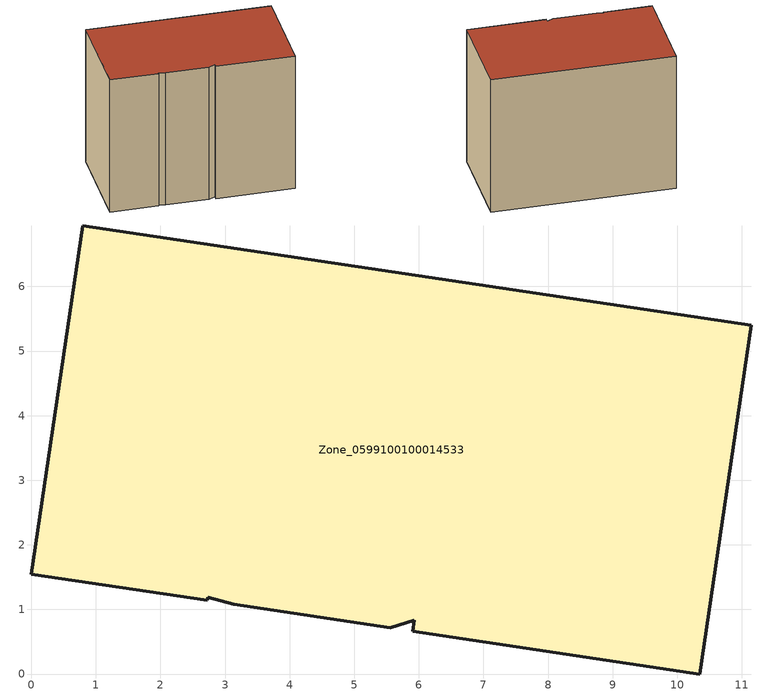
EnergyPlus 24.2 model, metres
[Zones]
Zone_0599100100014533
 floor ground (C_G): 5.91,0.66 5.93,0.83 5.56,0.71 3.14,1.08 2.73,1.19 2.73,1.14 0,1.54 0.8,6.93 11.15,5.4 10.35,0 z0
 wall outside (C_F): 0,1.54 2.73,1.14 2.73,1.19 3.14,1.08 5.56,0.71 5.93,0.83 5.91,0.66 10.35,0 11.15,5.4 0.8,6.93 0,1.54 z0:8.48
 roof outside (C_R): 5.93,0.83 5.91,0.66 10.35,0 11.15,5.4 0.8,6.93 0,1.54 2.73,1.14 2.73,1.19 3.14,1.08 5.56,0.71 z8.48
[BUILDING]
Pand.0599100100014533: North Axis=0; Terrain=City; Loads Convergence Tolerance Value=0.04; Temperature Convergence Tolerance Value=0.4; Solar Distribution=FullExterior; Maximum Number of Warmup Days=25; Minimum Number of Warmup Days=1
[Site:Location]
Rotterdam.The.Hague.AP_ZH_NLD Design_Conditions: Latitude=51.96; Longitude=4.45; Time Zone=1; Elevation=-4.5
[SITE:GROUNDTEMPERATURE:BUILDINGSURFACE]
18, 18, 18, 18, 18, 18, 18, 18, 18, 18, 18, 18
[MATERIAL] Thermal Absorptance=0.9; Solar Absorptance=0.7; Visible Absorptance=0.7
Name | Roughness | Thickness | Conductivity | Density | Specific Heat
G.TC.2015-2018 | MediumSmooth | 0.15 | 0.0428571 | 540 | 1210
F.TC.2015-2018 | Rough | 0.3 | 0.0666667 | 1920 | 840
R.TC.2015-2018 | MediumRough | 0.2 | 0.0333333 | 1500 | 1000
[CONSTRUCTION]
C_G: G.TC.2015-2018
C_F: F.TC.2015-2018
C_R: R.TC.2015-2018
[ZONE]
Zone_0599100100014533: Type=1; Multiplier=1; Ceiling Height=Autocalculate; Volume=Autocalculate; Floor Area=autocalculate; Part of Total Floor Area=Yes
[ZONEINFILTRATION:DESIGNFLOWRATE]
Infil_Zone_0599100100014533: Zone or ZoneList or Space or SpaceList=Zone_0599100100014533; Schedule=AlwaysOn; Design Flow Rate Calculation Method=Flow/Area; Flow Rate per Floor Area=0.0015; Constant Term Coefficient=1; Temperature Term Coefficient=0; Velocity Term Coefficient=0; Velocity Squared Term Coefficient=0
[HVACTEMPLATE:ZONE:IDEALLOADSAIRSYSTEM]
Zone_0599100100014533: Maximum Heating Supply Air Temperature=50; Minimum Cooling Supply Air Temperature=13; Maximum Heating Supply Air Humidity Ratio=0.0156; Minimum Cooling Supply Air Humidity Ratio=0.0077; Heating Limit=NoLimit; Cooling Limit=NoLimit; Dehumidification Control Type=ConstantSensibleHeatRatio; Cooling Sensible Heat Ratio=0.7; Dehumidification Setpoint=60; Humidification Control Type=None; Humidification Setpoint=30; Outdoor Air Method=None; Outdoor Air Flow Rate per Person=0.00944; Outdoor Air Flow Rate per Zone Floor Area=0; Outdoor Air Flow Rate per Zone=0; Demand Controlled Ventilation Type=None; Outdoor Air Economizer Type=NoEconomizer; Heat Recovery Type=None; Sensible Heat Recovery Effectiveness=0.7; Latent Heat Recovery Effectiveness=0.65
[ZONECONTROL:THERMOSTAT]
ThermostatControl_Zone_0599100100014533: Zone or ZoneList=Zone_0599100100014533; Control Type Schedule=DualSetpointControlType; Control 1=Thermostat_Zone_0599100100014533; Temperature Difference Between Cutout And Setpoint=0
[THERMOSTATSETPOINT:DUALSETPOINT]
Thermostat_Zone_0599100100014533: Heating Setpoint Temperature Schedule=HeatingSetpoint_Zone_0599100100014533; Cooling Setpoint Temperature Schedule=CoolingSetpoint_Zone_0599100100014533
[SCHEDULE:COMPACT]
HeatingSetpoint_Zone_0599100100014533: Through: 12/31, For: AllDays, Until: 24:00, 21
CoolingSetpoint_Zone_0599100100014533: Through: 12/31, For: AllDays, Until: 24:00, 24
DualSetpointControlType: Through: 12/31, For: AllDays, Until: 24:00, 4
AlwaysOn: Through: 12/31, For: AllDays, Until: 24:00, 1
